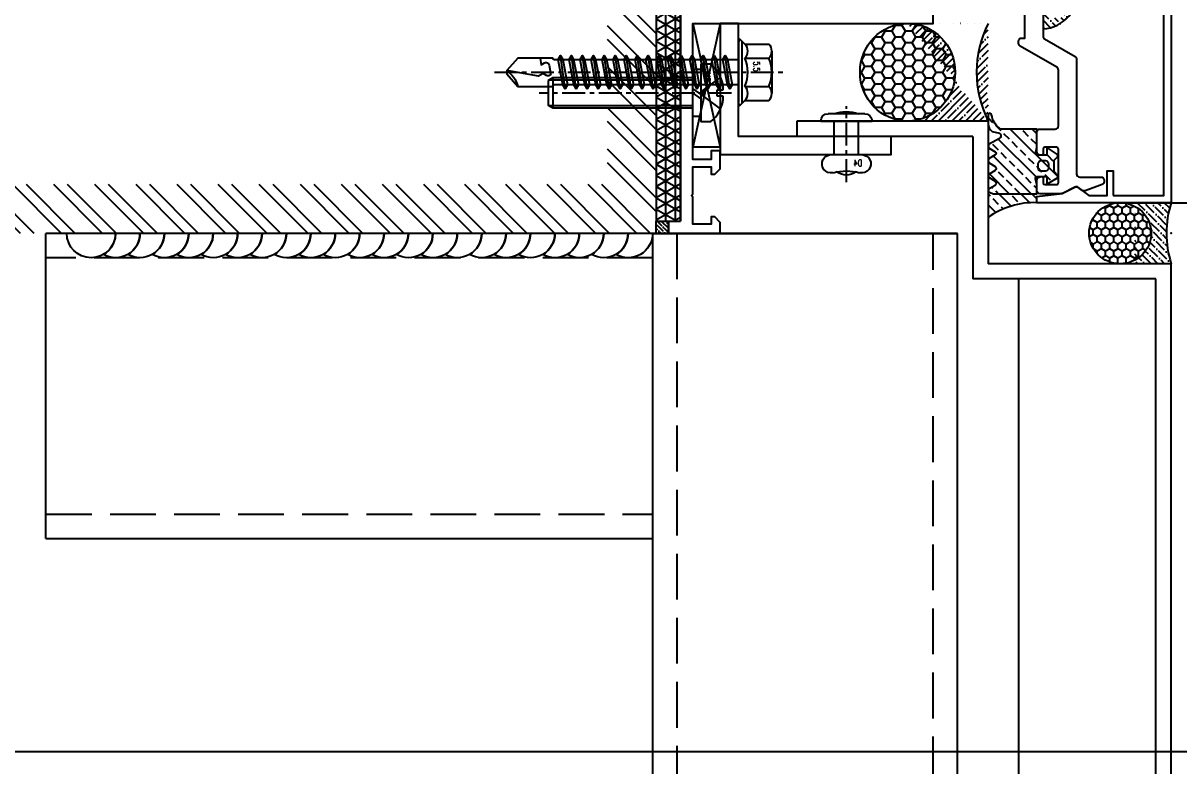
# Model space of a CAD drawing. Extents: x -160106 to 966792, y -663931 to 1550022.
# Drawn here: x -69974.4 to -69785, y -98363.8 to -98242.1 of the extents above; entities that cross this region are included whole.
import ezdxf
from ezdxf.enums import TextEntityAlignment as Align
from ezdxf.xclip import XClip

# ---------------------------------------------------------------- set-up
doc = ezdxf.new("R2010")
doc.units = 0
for name, pattern in [('CENTER', [2, 1.25, -0.25, 0.25, -0.25]), ('ZN-CENTER', [2, 1.25, -0.25, 0.25, -0.25]), ('ZN-DASH', [0.35, 0.25, -0.1])]:
    doc.linetypes.add(name, pattern=pattern)
for name, color, linetype in [('!ZN1-填充-8', 8, 'Continuous'), ('!ZN3-玻璃幕墙-4', 4, 'Continuous'), ('!ZN3-铝板幕墙-3', 3, 'Continuous'), ('!ZN4-辅助材料-1', 1, 'Continuous'), ('!ZN4-配件-11', 11, 'Continuous'), ('!ZN5-钢材投影-40', 40, 'Continuous'), ('!ZN5-铝材投影-112', 112, 'Continuous'), ('!ZN5-铝材断面-6', 6, 'Continuous'), ('!ZN6-虚线-8', 8, 'ZN-DASH'), ('11紧固件', 11, 'Continuous'), ('A_Hatch', 8, 'Continuous'), ('DIM', 173, 'Continuous'), ('pj', 4, 'Continuous'), ('TC', 130, 'Continuous'), ('ZD-BOX', 11, 'Continuous'), ('型材截面颜色', 253, 'Continuous'), ('焊缝', 8, 'Continuous')]:
    doc.layers.add(name, color=color, linetype=linetype)
doc.styles.add('DHTEXT-1', font='ROMANS.shx', dxfattribs={"width": 0.7, "bigfont": 'CHINESE.shx'})
doc.dimstyles.new('ZN6', dxfattribs={"dimscale": 6, "dimtxt": 2.5, "dimasz": 1.5, "dimexe": 1, "dimexo": 2, "dimgap": 0.9, "dimtad": 1, "dimdec": 0, "dimdsep": 46, "dimtxsty": 'DHTEXT-1', "dimblk": 'ARCHTICK', "dimcen": 2.5, "dimclrd": 173, "dimclre": 173, "dimclrt": 7, "dimazin": 2, "dimtfac": 1, "dimtdec": 1, "dimtix": 1, "dimtmove": 2, "dimatfit": 3, "dimfxl": 0, "dimtolj": 1, "dimtzin": 0, "dimarcsym": 0})
pattern_1 = [(45, (-63849.03506548516, 7998.276084108948), (0.2525697034050701, 0.9260889124852565), [1.190625, -0.238125, 0, -0.238125])]

# ---------------------------------------------------------------- blocks, each defined once
blk = doc.blocks.new('20250822084406')
at = {"layer": 'A_Hatch'}
h = blk.add_hatch(dxfattribs=at)
h.set_pattern_fill('ANSI32', color=256)
h.set_pattern_definition([(45, (-40, -1.070438884198666e-07), (-3.367596045400933, 3.367596045400933), []), (45, (-37.75493500000448, -1.070438884198666e-07), (-3.367596045400933, 3.367596045400933), [])])
h.paths.add_polyline_path([(40.00036843476119, 200.0000000791042), (-39.99963156523881, 199.9999998650164), (-40, -1.070438884198666e-07), (40, 1.070438884198666e-07)])
h.paths.add_polyline_path([(-31.99998526259151, 7.999999914376531), (-31.9996463026182, 191.9999998864369), (32.00035369735269, 192.0000000576983), (32.00001473737939, 8.000000085638021)], flags=16)
blk = doc.blocks.new('20250413090259')
at = {"layer": 'TC', "ltscale": 100}
h = blk.add_hatch(dxfattribs=at)
h.set_pattern_fill('ANSI33', color=256, scale=0.8, style=0)
h.set_pattern_definition([(45, (3.952940670307726, -1.991267436736962), (-1.796051224213831, 1.796051224213831), []), (45, (5.748992670327425, -1.991267436736962), (-1.796051224213831, 1.796051224213831), [1.27, -0.635])])
edge = h.paths.add_edge_path()
edge.add_line((6.596213433367666, 9.304938634188147), (6.013395601359662, 8.30929139003274))
edge.add_arc((5.662211349990685, 8.650472023902694), 0.4896270042976512, 223.9497426698531, 315.82777910234745, ccw=False)
edge.add_line((5.309704952698667, 8.310657599271508), (4.724745136452839, 9.322150496096583))
edge.add_arc((4.465045881748665, 9.17196295640315), 0.2999999999551167, 30.04136705111909, 149.8399273077074)
edge.add_line((4.205658343387768, 9.322688219399424), (3.952940670307726, 8.581632570625516))
edge.add_line((3.952940670307726, 8.581632570625516), (3.952940670307726, 1.470308663701871))
edge.add_line((3.952940670307726, 1.470308663701871), (5.472940614214167, 1.470308663701871))
edge.add_line((5.472940614214167, 1.470308663701871), (6.378725696180481, 1.701572936406592))
edge.add_arc((6.452940668794326, 1.410897622234188), 0.3000000007154991, 5.558376869885251e-09, 104.32271975292281, ccw=False)
edge.add_line((6.752940669481177, 1.410897622263292), (6.752940669481177, -0.1296913564146962))
edge.add_line((6.752940669481177, -0.1296913564146962), (5.652940675383434, -0.1296913564146962))
edge.add_line((5.652940675383434, -0.1296913564146962), (5.652940675383434, -0.4296913757862058))
edge.add_line((5.652940675383434, -0.4296913757862058), (6.576276924810372, -1.905479828623356))
edge.add_arc((6.789131722587626, -1.69407302926993), 0.2999999995827594, 224.8044511290792, 299.5114957239192)
edge.add_line((6.936911175434943, -1.955150092748227), (7.593466464139055, -1.328131056652637))
edge.add_line((7.593466464139055, -1.328131056652637), (9.420687195437495, -1.336031232582172))
edge.add_line((9.420687195437495, -1.336031232582172), (10.04696902557043, -1.934138712938875))
edge.add_arc((10.18669294781284, -1.668663242046023), 0.3000000001543079, 242.2414610562995, 314.9999998152713)
edge.add_line((10.3988249815884, -1.880795277189463), (11.35294057568535, -0.4373508702556137))
edge.add_line((11.35294057568535, -0.4373508702556137), (11.35294057568535, -0.137350849021459))
edge.add_line((11.35294057568535, -0.137350849021459), (10.25294066924835, -0.137350849021459))
edge.add_line((10.25294066924835, -0.137350849021459), (10.25294066924835, 1.403237986232853))
edge.add_arc((10.55294066987699, 1.403237986261956), 0.3000000006286427, 75.67728024432711, 180.0000000055584, ccw=False)
edge.add_line((10.62715564249083, 1.693913300376153), (11.53294040402398, 1.462649109627819))
edge.add_line((11.53294040402398, 1.462649109627819), (14.55294066900387, 1.462649109627819))
edge.add_line((14.55294066900387, 1.462649109627819), (14.55294066900387, 7.363972976541845))
edge.add_arc((17.24221310613211, 5.798420465580421), 3.111774558941454, 102.90716893482818, 149.7942937856623, ccw=False)
edge.add_line((16.54712955706054, 8.831570604554145), (17.05294067272916, 8.94397289652261))
edge.add_line((17.05294067272916, 8.94397289652261), (17.15294009499485, 9.113972976541845))
edge.add_line((17.15294009499485, 9.113972976541845), (17.06294089421863, 9.383972957468359))
edge.add_line((17.06294089421863, 9.383972957468359), (16.89294082159176, 9.463972877449123))
edge.add_line((16.89294082159176, 9.463972877449123), (15.39344177261228, 9.463972877449123))
edge.add_arc((15.39344177319435, 7.963972878089407), 1.499999999359716, 90.00000002223369, 145.1246728502597)
edge.add_line((14.16284450568492, 8.821661844587652), (13.85582862608135, 7.592029610386817))
edge.add_arc((13.44562953698914, 7.877925933076767), 0.5000000000197089, 209.7946177664811, 325.12467279592516, ccw=False)
edge.add_line((13.01172346994281, 7.629479711613385), (12.05819511419395, 9.294796798116295))
edge.add_arc((11.73179101583082, 9.017328333487967), 0.4284021291864079, 40.36708223989339, 138.6994006558492)
edge.add_line((11.40995081915753, 9.300077819934813), (10.81872297666268, 8.314698338246671))
edge.add_arc((10.56147511693416, 8.469047095044516), 0.3000000000999097, 210.4655418117955, 329.03623675982504, ccw=False)
edge.add_line((10.30289484403329, 8.316941071039764), (9.72589148057159, 9.297846903762547))
edge.add_arc((9.369578006851953, 8.942570264218375), 0.5031707286398472, 44.91651629335316, 135.2953282739379)
edge.add_line((9.011953377048485, 9.296527050173609), (8.434061500243843, 8.302553325600456))
edge.add_arc((8.092831258138176, 8.618117968231672), 0.4647785728779446, 222.9842021311486, 317.23781083009044, ccw=False)
edge.add_line((7.752826342592016, 8.301233479491202), (7.166583128506318, 9.297847119829385))
edge.add_arc((6.879258186498191, 9.129265317460522), 0.3331297740969839, 30.4013737017683, 148.1739611832798)
h = blk.add_hatch(dxfattribs=at)
h.set_pattern_fill('ANSI33', color=256, scale=0.8, style=0)
h.set_pattern_definition([(45, (-231726.0832398118, -195873.9886546575), (-1.79605122421383, 1.79605122421383), []), (45, (-231724.2871878117, -195873.9886546575), (-1.79605122421383, 1.79605122421383), [1.27, -0.635])])
edge = h.paths.add_edge_path()
edge.add_arc((-10.469321423152, 1.891113500663778), 12.96215166958349, 358.1057408784276, 395.7503111198029)
edge.add_line((0.05038249940844253, 9.464303402346559), (3.952940670307726, 9.464303402288351))
edge.add_line((3.952940670307726, 9.464303402288351), (3.952940670307726, 1.470308663701871))
edge.add_line((3.952940670307726, 1.470308663701871), (2.485746858059429, 1.462649109569611))
at = {"layer": 'pj', "elevation": -0.0003337257249998082}
for points in [[(6.596213433367666, 9.304938634188147), (6.013395601359662, 8.30929139003274, -0.4238469063842382), (5.309704952698667, 8.310657599271508), (4.724745136452839, 9.322150496096583, 0.5761789343713812), (4.205658343387768, 9.322688219399424), (3.952940670307726, 8.581632570625516), (3.952940670307726, 1.470308663701871), (5.472940614214167, 1.470308663701871), (6.378725696180481, 1.701572936406592, -0.4894768886533675), (6.752940669481177, 1.410897622263292), (6.752940669481177, -0.1296913564146962), (5.652940675383434, -0.1296913564146962), (5.652940675383434, -0.4296913757862058), (6.576276924810372, -1.905479828623356, 0.3380293245207557), (6.936911175434943, -1.955150092748227), (7.593466464139055, -1.328131056652637), (9.420687195437495, -1.336031232582172), (10.04696902557043, -1.934138712938875, 0.3285828182268425), (10.3988249815884, -1.880795277189463), (11.35294057568535, -0.4373508702556137), (11.35294057568535, -0.137350849021459), (10.25294066924835, -0.137350849021459), (10.25294066924835, 1.403237986232853, -0.4894768886908688), (10.62715564249083, 1.693913300376153), (11.53294040402398, 1.462649109627819), (14.55294066900387, 1.462649109627819), (14.55294066900387, 7.363972976541845, -0.2074865329259425), (16.54712955706054, 8.831570604554145), (17.05294067272916, 8.94397289652261), (17.15294009499485, 9.113972976541845), (17.06294089421863, 9.383972957468359), (16.89294082159176, 9.463972877449123), (15.39344177261228, 9.463972877449123, 0.2452750804160543), (14.16284450568492, 8.821661844587652), (13.85582862608135, 7.592029610386817, -0.5504938622009855), (13.01172346994281, 7.629479711613385), (12.05819511419395, 9.294796798116295, 0.4574785752721331), (11.40995081915753, 9.300077819934813), (10.81872297666268, 8.314698338246671, -0.569064635763156), (10.30289484403329, 8.316941071039764), (9.72589148057159, 9.297846903762547, 0.416151359144984), (9.011953377048485, 9.296527050173609), (8.434061500243843, 8.302553325600456, -0.4361287970014325), (7.752826342592016, 8.301233479491202), (7.166583128506318, 9.297847119829385, 0.5644636125617982), (6.596213433484081, 9.304938634100836)], [(7.648992642236408, 0.8894821383582894), (7.638992653577588, 0.7794821203278843, -0.4142135623736278), (8.138992653577588, 1.279482120327884), (8.866888685734011, 1.271822566253832, -0.4142135623730951), (9.366888685734011, 0.7718225662538316), (9.366888685734011, 0.0659118995827157, -0.4142135623730951), (8.866888685734011, -0.4340881004172843), (8.138992653577588, -0.4264285463432316, -0.4142135623709641), (7.638992653577588, 0.07357145365676843), (7.638992653577588, 0.7794821203278843)]]:
    blk.add_lwpolyline(points, format="xyb", dxfattribs=at)
at = {"layer": 'pj'}
blk.add_arc((-10.42778403428383, 1.911678547417978, -0.0003337255708651), 12.91642814818604, 358.0077559871304, 35.78392801345912, dxfattribs=at)
blk = doc.blocks.new('20250822083029')
at = {"layer": '!ZN5-铝材断面-6', "elevation": -1.541347081809379e-10}
for points in [[(-40.00000589048432, -2.000017083046259), (-40.00081318202137, -1.724596950225532e-05), (-38.00081318207958, -7.921480573713779e-07), (-38.00000589048432, -2.000016228877939)], [(6.100007548302528, -4.000002978253178), (27.9000112987851, -4.00000799895497), (27.90000984813378, -7.000012237316696), (26.5000098245946, -7.000011553784134), (26.50000909234222, -8.500010762887541), (29.40000912065443, -8.500005839538062), (30.30000650511647, -7.600009326182771), (30.30000679568911, -7.000009326089639), (29.10000700056844, -7.000008745264495), (29.10000845261675, -4.00001180570689), (33.55000825652678, -4.00001395973959), (33.80000833621307, -3.800009500235319), (34.05000825117168, -4.000014201883459), (38.50000805508171, -4.00001635577064), (38.5000066030334, -7.000013295357348), (37.30000657519849, -7.0000127145031), (37.30000648829446, -7.600012714596232), (38.20000605274981, -8.500013150158338), (40.00000588998955, -8.500014021497918), (40.00000589039701, -2.000017083046259), (40.00081318193406, -1.724596950225532e-05), (38.00081318199227, -7.921480573713779e-07), (38.00000589039701, -2.000016228877939), (-38.00000622977677, -1.999175595876295)], [(-40.00009459639841, -1.999982916895533), (-40.00009845114255, -8.4999798462959), (-38.19999464163266, -8.499980732536642), (-37.29999419853266, -7.599981175793801), (-37.29999369940197, -6.999981175817084), (-38.49999372729508, -6.999980584805598), (-38.49999225010106, -3.999983645393513), (-34.04999244619103, -3.999985836446285), (-33.7999923358293, -3.799981378891971), (-33.54999245154613, -3.999986082635587), (-29.09999264757789, -3.999988273717463), (-29.09999412483012, -6.999985213275068), (-30.29999391989259, -6.999984622409102), (-30.29999421529646, -7.599984622385819), (-29.39999137031555, -8.499988353840308), (-26.49999768116686, -8.499989769654348), (-26.49999694885628, -6.999990560580045), (-27.89999697239546, -6.999989877047483), (-27.89999549380445, -3.999988820462022), (-6.09999245153449, -3.999997022008756)], [(-5.59999269565742, -4.499997287406586), (-5.600011120826821, -43.39998293857207), (-3.498076165778912, -43.39998396471492), (-2.521124728707946, -41.44608347539906)], [(-3.100006043372559, -32.99998415916343), (-3.099992504503462, -4.499998486513505)], [(-2.599992260322324, -3.999998730665538), (2.600007739572902, -4.000001269363565)], [(2.521104394938448, -41.44608593708836), (3.498053924078704, -43.39998738036957), (5.599988879184821, -43.39998840657063), (5.600007304179599, -4.50000271294266)], [(3.100007495449972, -4.500001513457391), (3.099993956580875, -32.99998718610732)], [(2.599993712516152, -33.49998694201349), (-2.600006287437282, -33.49998440325726)], [(-2.878895299436408, -40.81998426708742), (-2.274173349302146, -39.6105418431689)], [(-2.095287857155199, -39.49998464959208), (2.095269423632999, -39.49998669541674)], [(2.27415480792115, -39.61054406373296), (2.878875576963765, -40.81998707808089)], [(-2.610567316805827, -41.17775527443155), (-2.789452711280319, -41.08831246793852)], [(2.789432726873201, -41.08831519182422), (2.610547245087218, -41.17775782346143)]]:
    blk.add_lwpolyline(points, dxfattribs=at)
at = {"layer": '!ZN5-铝材断面-6'}
for centre, major_axis, ratio, start_param, end_param in [((-6.09999269565742, -4.499997022008756), (0.3535535632172936, 0.3535532179965741), 0.9999999999224892, 5.497787143757934, 7.06858347061579), ((-2.599992504503462, -4.499998730636435), (-0.3535532179856601, 0.3535535632063797), 0.999999999984228, -0.7853981634053344, 0.7853981634198863), ((2.600007495449972, -4.500001269363565), (0.3535535632063797, 0.3535532179856601), 0.9999999999842278, 5.497787143745148, 7.068583470584921), ((6.100007304179599, -4.500002978253178), (-0.3535532179856602, 0.3535535632063798), 0.9999999999842283, -0.7853981634053343, 0.7853981209282939), ((-2.600006043372559, -32.99998440328636), (0.3535535632063798, 0.3535532179856602), 0.9999999999842276, 2.356194490184459, 3.926990816995128), ((2.599993956580875, -32.99998694201349), (-0.3535532179856601, 0.3535535632063797), 0.999999999984228, 2.356194490184459, 3.926990816995128), ((-2.095287954827654, -39.69998464966193), (-0.1414212872274709, 0.1414214253157588), 0.9999999999056917, -0.7853981634446026, 0.3217505544900128), ((2.095269325960544, -39.69998669548659), (-0.1414212872533421, 0.14142142534163), 0.9999999997745845, 4.390638426023133, 5.49778714366943), ((-2.700009904961917, -40.90942707355134), (-0.1414212871847739, 0.1414214252730618), 0.9999999998430094, 0.3217505542810439, 1.892546881437293), ((-2.700010123007814, -41.35664066893514), (0.1414214251724477, 0.1414212870841599), 0.9999999997467148, 5.497787143655495, 6.604935862400612), ((-2.70001012335706, -41.35664066881873), (-0.1414212873196143, 0.1414214254079023), 0.9999999999427607, 3.463343207971068, 3.926990816688443), ((2.699989876608015, -41.35664330516011), (-0.1414212870662192, 0.141421425154507), 0.999999999791834, -0.3217505553213773, 0.7853981636470504), ((2.699989876957261, -41.35664330518921), (0.1414214254079023, 0.1414212873196143), 0.9999999999427592, 2.356194490491142, 2.819842099208517), ((2.699990095177782, -40.90942970992182), (0.1414214252333484, 0.1414212871450605), 0.9999999999165573, 4.390638425524994, 5.961434753115841)]:
    blk.add_ellipse(centre, major_axis=major_axis, ratio=ratio, start_param=start_param, end_param=end_param, dxfattribs=at)
blk = doc.blocks.new('*U3250')
at = {"linetype": 'ByBlock', "ltscale": 10}
for p, q in [((-2.896166059892557, 4.750000000002585), (-1.299900818439773, 4.750000000002585)), ((-1.300051135877993, 3.849962507611133), (-3.638200851696638e-12, 3.850037487394809)), ((-1.29985118978334, -3.850037487394649), (-1.300051135877993, 3.849962507611133)), ((-1.299900818439773, -4.749999999999234), (-1.299900818443411, 4.749999999998947)), ((-3.638200851696638e-12, 3.850037487394809), (-3.638200851696638e-12, -3.850037487394649)), ((-4.539143685620792, 2.611451079378496), (-1.299956023496728, 0.1871486050136656)), ((-3.638200851696638e-12, 2.500000000003133), (22.95009918154931, 2.500000000014222)), ((-3.638200851696638e-12, 2.125000000002473), (23.59961823439692, 2.125000000012403)), ((22.95009918156023, -2.499999999989416), (22.95009918155659, 2.500000000012403)), ((22.95009918156023, 2.500000000010584), (23.70009918155659, 2.066987298121273)), ((23.70009918156023, -2.066987298098287), (23.70009918155659, 2.066987298117635)), ((-4.999900818444138, 0.4999999999989466), (-3.9999008184405, 0.5000000000007656)), ((-3.9999008184405, 0.5000000000007656), (-3.9999008184405, -0.4999999999992344)), ((-1.754300798353206, 0.5271934794674697), (-1.754300798353206, 0.004597272531865926)), ((-3.638200851696638e-12, 7.993605777301127e-14), (-1.299971396723095, 0.933937280660837)), ((-3.638200851696638e-12, -0.6954698630906133), (-1.299954014474906, 0.2384599111320203)), ((-3.9999008184405, -0.4999999999992344), (-5.000135721691612, -0.5000000000028724)), ((-4.539143685620792, -2.611451079376964), (-1.299946304300494, -0.1871413308835973)), ((-1.754300798353206, -0.5271934794670182), (-1.754300798353206, -0.004597272530334706)), ((-3.638200851696638e-12, -2.124999999999416), (23.59961823440783, -2.124999999983959)), ((-3.638200851696638e-12, -2.499999999998685), (22.9500991815675, -2.499999999987597)), ((22.95009918156023, -2.499999999989416), (23.70009918155659, -2.066987298100106)), ((-2.896166059896195, -4.749999999999234), (-1.299900818439773, -4.749999999999234)), ((-1.29985118978334, -3.850037487394649), (-3.638200851696638e-12, -3.850037487394649))]:
    blk.add_line(p, q, dxfattribs=at)
at = {"color": 0, "linetype": 'ZN-CENTER', "ltscale": 3}
blk.add_line((-6.349900818441587, 1.474376176702208e-13), (25.15399782428747, 1.453097271392139e-12), dxfattribs=at)
at = {"linetype": 'ByBlock', "ltscale": 10}
for centre, radius, start, end in [((0.5614251294481902, 0.3928341804629252), 5.562358385754326, 128.4334535142408, 178.8960565530338), ((0.5614251294481902, -0.3928341804632129), 5.562358385754817, 181.1039434469661, 231.5665464857592)]:
    blk.add_arc(centre, radius, start, end, dxfattribs=at)
at = {"layer": 'Defpoints', "color": 0, "ltscale": 10, "style": 'DHTEXT-1', "width": 0.7}
blk.add_text('M5', height=1, rotation=90, dxfattribs=at).set_placement((-1.908511813079917, -2.635994881793494), align=Align.CENTER)
blk = doc.blocks.new('20250822090644')
at = {"layer": '!ZN1-填充-8', "ltscale": 50}
h = blk.add_hatch(dxfattribs=at)
h.set_pattern_fill('NET3', color=256, scale=0.5)
h.set_pattern_definition([(0, (-63849.03439556464, 7996.276085126039), (0, 1.5875), []), (59.99999999999999, (-63849.03439556464, 7996.276085126039), (-1.374815328507796, 0.7937500000000002), []), (120, (-63849.03439556464, 7996.276085126039), (-1.374815328507796, -0.7937499999999996), [])])
h.paths.add_polyline_path([(-38.00025388655195, -3.99656847139704), (38.00036091894435, -4.002623359789141), (38.0003719390952, -0.006054908459191211), (-38.00024286640109, -2.006709109991789e-08)])
at = {"layer": '型材截面颜色', "ltscale": 60}
h = blk.add_hatch(dxfattribs=at)
h.set_pattern_fill('ANSI36', color=256, scale=0.3)
h.set_pattern_definition(pattern_1)
h.paths.add_polyline_path([(-40.0010501552606, -1.070438884198666e-07), (-38.00091278426407, -1.070438884198666e-07), (-38.00098146979872, -2.00000901905878), (-40.00111884079524, -2.00000901905878)])
h = blk.add_hatch(dxfattribs=at)
h.set_pattern_fill('ANSI36', color=256, scale=0.3)
h.set_pattern_definition(pattern_1)
h.paths.add_polyline_path([(40.00057677098084, -7.601804099977016e-06), (38.00043939998432, -7.227048627100885e-06), (38.00050771079259, -2.00001613907807), (40.00064508178912, -2.000016513833543)])
at = {"layer": '!ZN4-辅助材料-1'}
for points in [[(-38.0004800093302, -3.996568494228995), (38.00000572347199, -4.002623330525239), (38.00024286640109, -0.003027418148121797), (-38.00024286640109, 0.003027418148121797)], [(-40.0010501525685, -1.070438884198666e-07), (-38.00091278157197, -1.070438884198666e-07), (-38.00090455741156, -2.000010428484529), (-40.00104192840809, -2.000010428484529)], [(40.00057676828874, -7.601804099977016e-06), (38.00043939729221, -7.227048627100885e-06), (38.00043079840543, -2.000017548489268), (40.00056816940196, -2.000017923244741)]]:
    blk.add_lwpolyline(points, close=True, dxfattribs=at)
blk = doc.blocks.new('20250822101237', base_point=(-89575.73517583591, -87351.62123844531))
at = {"layer": '!ZN5-铝材断面-6', "elevation": -1.541347081809379e-10}
blk.add_lwpolyline([(-89584.60120107293, -87350.62123844508), (-89584.23517518288, -87350.62123844508, -0.4142135623731325), (-89583.73517518288, -87351.12123844508), (-89583.73517518288, -87351.62123844508), (-89567.7351761553, -87351.62123844554), (-89567.7351761553, -87351.12123844508, -0.414213562373095), (-89567.2351761553, -87350.62123844508), (-89566.86915026531, -87350.62123844508, -0.2679491924308212), (-89566.43613756339, -87350.87123844508), (-89562.97104053108, -87356.87296255818, 0.2679491902744055), (-89562.53802783323, -87357.12296255818), (-89553.33492251336, -87357.12296261234, 0.4142135623731325), (-89552.83492251336, -87356.62296261234), (-89552.83492251336, -87354.1229626128, -0.414213562373195), (-89552.33492251336, -87353.6229626128), (-89549.11072885683, -87353.62296261263, -0.3394542589363879), (-89548.6277659436, -87353.99355309017), (-89548.54344105705, -87354.30825785146, -0.4931454264483587), (-89548.78492251354, -87354.6229626128), (-89549.53492251337, -87354.6229626128, 0.4142135622462813), (-89549.83492251336, -87354.92296261268), (-89549.83492251423, -87356.82296260615, 0.414213562480747), (-89549.53492251424, -87357.12296260629), (-89544.0349225136, -87357.12296260675, 0.4142135623975642), (-89543.73492251361, -87356.82296260676), (-89543.73492251361, -87354.92296261329, 0.4142135623677863), (-89544.0349225136, -87354.62296261327), (-89544.78492251343, -87354.62296261327, -0.493145426009085), (-89545.02640397033, -87354.3082578519), (-89544.94207908348, -87353.99355309005, -0.339454258748592), (-89544.45911617043, -87353.6229626128), (-89542.73492251454, -87353.6229626128, -0.4142135623731325), (-89542.23492251454, -87354.1229626128), (-89542.23492251454, -87357.59952665068, -0.1186472116157498), (-89542.28967868416, -87357.82703034632), (-89543.32083651116, -87359.8450927751, 0.2864399265169976), (-89543.2755926808, -87360.37259647073), (-89542.7755926808, -87361.03926313741, -0.2533634398845224), (-89542.70574637044, -87361.51027320907), (-89543.71893012106, -87364.2939726857, -0.3152987888787981), (-89544.18877643145, -87364.62296261406), (-89544.46281807429, -87364.62296261406, -0.4142135623731367), (-89544.96281807429, -87364.12296261406), (-89544.96281807429, -87360.62296256018, 0.4142135623650285), (-89545.46281807423, -87360.12296256018), (-89564.2700786359, -87360.12296255975, -0.26794919242307), (-89564.70309133777, -87359.87296255975), (-89567.59083810177, -87354.8712384451, 0.2679491924391188), (-89568.02385080369, -87354.6212384451), (-89583.44650053479, -87354.62123844554, 0.2679491924231587), (-89583.87951323671, -87354.87123844554), (-89586.76726000042, -87359.87296255975, -0.2679491924229778), (-89587.20027270234, -87360.12296255975), (-89606.00753326395, -87360.12296256018, 0.4142135623650785), (-89606.50753326395, -87360.62296256018), (-89606.50753326395, -87364.12296261406, -0.414213562373095), (-89607.00753326395, -87364.62296261406), (-89607.28157490674, -87364.62296261406, -0.3152987888790535), (-89607.75142121712, -87364.2939726857), (-89608.7646049678, -87361.51027320907, -0.2533634398845187), (-89608.69475865738, -87361.03926313741), (-89608.19475865738, -87360.37259647073, 0.2864399265170471), (-89608.14951482702, -87359.8450927751), (-89609.18067265402, -87357.82703034632, -0.1186472116154129), (-89609.2354288237, -87357.59952665071), (-89609.2354288237, -87354.1229626128, -0.414213562373095), (-89608.7354288237, -87353.6229626128), (-89607.01123516781, -87353.6229626128, -0.339454258748871), (-89606.5282722547, -87353.99355309005), (-89606.44394736791, -87354.3082578519, -0.4931454260092862), (-89606.68542882481, -87354.62296261327), (-89607.43542882464, -87354.62296261327, 0.4142135623677254), (-89607.73542882463, -87354.92296261329), (-89607.73542882463, -87356.82296260676, 0.4142135623975904), (-89607.43542882458, -87357.12296260675), (-89601.93542882412, -87357.12296260629, 0.4142135624807313), (-89601.63542882413, -87356.82296260615), (-89601.635428825, -87354.92296261268, 0.4142135622463062), (-89601.93542882499, -87354.6229626128), (-89602.68542882481, -87354.6229626128, -0.4931454264482181), (-89602.92691028131, -87354.30825785146), (-89602.84258539476, -87353.99355309017, -0.3394542589360266), (-89602.35962248153, -87353.62296261263), (-89599.135428825, -87353.6229626128, -0.4142135623731616), (-89598.635428825, -87354.1229626128), (-89598.635428825, -87356.62296261234, 0.4142135623730951), (-89598.135428825, -87357.12296261234), (-89588.93232350495, -87357.12296255818, 0.2679491902746978), (-89588.4993108071, -87356.87296255818), (-89585.0342137748, -87350.87123844508, -0.2679491924311956)], format="xyb", close=True, dxfattribs=at)
blk = doc.blocks.new('20250822101408', base_point=(-89575.73574556263, -87283.22125042943))
at = {"layer": '!ZN5-铝材断面-6', "elevation": -1.541347081809379e-10}
blk.add_lwpolyline([(-89609.50753326395, -87366.12296261286), (-89609.50753415895, -87374.42296261291), (-89541.90753326433, -87374.42296261291), (-89541.90753415933, -87366.12296261286), (-89545.90753415933, -87366.12296261286), (-89545.90753415933, -87365.12296261286), (-89541.90753415933, -87365.12296261286), (-89541.90753415933, -87362.12296261286), (-89543.2203087659, -87360.37259647073, -0.2864399264764607), (-89543.26555259626, -87359.84509277513), (-89542.20753415937, -87357.77446187727), (-89541.70753460641, -87353.62296261286), (-89540.70753460641, -87353.62296261286), (-89540.70753371164, -87375.62296261286), (-89610.70753371164, -87375.62296261286), (-89610.70753281687, -87353.62296261286), (-89609.70753281687, -87353.62296261286), (-89609.2075332639, -87357.77446187727), (-89608.14951482702, -87359.84509277513, -0.2864399264813109), (-89608.19475865738, -87360.37259647073), (-89609.50753326395, -87362.12296261286), (-89609.50753326395, -87365.12296261286), (-89605.50753326395, -87365.12296261286), (-89605.50753326395, -87366.12296261286)], format="xyb", close=True, dxfattribs=at)
blk = doc.blocks.new('*U1078')
at = {"ltscale": 10}
for p, q in [((-1.015572715537019, 4.618802355381165), (-4.949999999997999, 4.618802355381165)), ((-0.5504878062047283, -5.115541284646254), (-0.5504878062065472, 5.115530008962667)), ((-0.1698801084603474, 5.480866579516958), (1.167940990853822e-05, 4.83959058622783)), ((0, -4.839613541317005), (0, 4.8396139450431)), ((-5.449999999999818, -3.464101413275086), (-5.449999999999818, 3.464101817001181)), ((-1.015583010001137, 2.309401278621424), (-4.949999999997999, 2.309401278624835)), ((0, 2.084999581674395), (30.28830168384369, 2.085000801933059)), ((1.419619596213958, 2.729999885991237), (2.200602679755074, -2.730000114008757)), ((3.219619596213956, 2.729999814639648), (4.000602679755072, -2.730000185360345)), ((5.019619596213955, 2.72999974328806), (5.800602679755071, -2.730000256711934)), ((6.819619596213954, 2.729999671936472), (7.60060267975507, -2.730000328063522)), ((8.619619596213953, 2.729999600584883), (9.40060267975507, -2.73000039941511)), ((10.41961959621395, 2.729999529233295), (11.20060267975507, -2.730000470766698)), ((12.21961959621395, 2.729999457881707), (13.00060267975507, -2.730000542118287)), ((14.01961959621395, 2.729999386530118), (14.80060267975506, -2.730000613469875)), ((15.81961959621395, 2.72999931517853), (16.60060267975506, -2.730000684821464)), ((17.61961959621394, 2.729999243826942), (18.40060267975506, -2.730000756173052)), ((19.41961959621394, 2.729999172475353), (20.20060267975506, -2.73000082752464)), ((21.21961959621395, 2.729999101123765), (22.00060267975506, -2.730000898876229)), ((23.01961959621394, 2.729999029772177), (23.80060267975506, -2.730000970227817)), ((24.81961959621394, 2.729998958420588), (25.60060267975506, -2.730001041579405)), ((26.61961959621394, 2.729998887069), (27.40060267975505, -2.730001112930994)), ((28.41961959621394, 2.729998815717412), (29.20060267975505, -2.730001184282582)), ((-1.015583010002956, -2.30940087489533), (-4.94999999999618, -2.30940087489874)), ((30.28834179297624, -2.085002911442354), (0, -2.084999717997933)), ((-1.015583010001137, -4.618801951655071), (-4.949999999999818, -4.618801951654161)), ((-0.1698801084603474, -5.480877855198726), (1.167940990853822e-05, -4.839601861909371))]:
    blk.add_line(p, q, dxfattribs=at)
at = {"color": 0, "linetype": 'ZN-CENTER', "ltscale": 3}
blk.add_line((39.9999999999999, -9.482442035979513e-07), (-7.276562432845615, -1.533137051807418e-07), dxfattribs=at)
at = {"ltscale": 10}
for points in [[(1.828211756127738, -2.085000114008789), (1.047228672586622, 2.084999885991241), (1.419619596213901, 2.729999885991095), (1.792010519841123, 2.084999885991241), (2.57299360338241, -2.085000114008761), (2.200602679755074, -2.730000114008771)], [(3.628211756127737, -2.085000185360378), (2.84722867258662, 2.084999814639652), (3.219619596213899, 2.729999814639506), (3.592010519841121, 2.084999814639652), (4.372993603382408, -2.085000185360349), (4.000602679755072, -2.730000185360359)], [(5.428211756127736, -2.085000256711966), (4.647228672586619, 2.084999743288064), (5.019619596213898, 2.729999743287918), (5.39201051984112, 2.084999743288064), (6.172993603382407, -2.085000256711938), (5.800602679755071, -2.730000256711948)], [(7.228211756127735, -2.085000328063555), (6.447228672586618, 2.084999671936476), (6.819619596213897, 2.72999967193633), (7.192010519841119, 2.084999671936476), (7.972993603382406, -2.085000328063526), (7.60060267975507, -2.730000328063536)], [(9.028211756127734, -2.085000399415143), (8.247228672586617, 2.084999600584887), (8.619619596213896, 2.729999600584741), (8.992010519841118, 2.084999600584887), (9.772993603382405, -2.085000399415114), (9.40060267975507, -2.730000399415125)], [(10.82821175612773, -2.085000470766731), (10.04722867258661, 2.084999529233299), (10.41961959621389, 2.729999529233153), (10.79201051984112, 2.084999529233299), (11.5729936033824, -2.085000470766702), (11.20060267975507, -2.730000470766713)], [(12.62821175612773, -2.08500054211832), (11.84722867258661, 2.084999457881711), (12.21961959621389, 2.729999457881565), (12.59201051984111, 2.084999457881711), (13.3729936033824, -2.085000542118291), (13.00060267975507, -2.730000542118301)], [(14.42821175612773, -2.085000613469908), (13.64722867258661, 2.084999386530122), (14.01961959621389, 2.729999386529976), (14.39201051984111, 2.084999386530122), (15.1729936033824, -2.085000613469879), (14.80060267975506, -2.73000061346989)], [(16.22821175612773, -2.085000684821496), (15.44722867258661, 2.084999315178534), (15.81961959621389, 2.729999315178388), (16.19201051984111, 2.084999315178534), (16.9729936033824, -2.085000684821467), (16.60060267975506, -2.730000684821478)], [(18.02821175612772, -2.085000756173085), (17.24722867258661, 2.084999243826946), (17.61961959621389, 2.729999243826799), (17.99201051984111, 2.084999243826946), (18.7729936033824, -2.085000756173056), (18.40060267975506, -2.730000756173066)], [(19.82821175612773, -2.085000827524673), (19.04722867258661, 2.084999172475357), (19.41961959621389, 2.729999172475211), (19.79201051984111, 2.084999172475357), (20.5729936033824, -2.085000827524644), (20.20060267975506, -2.730000827524655)], [(21.62821175612773, -2.085000898876261), (20.84722867258661, 2.084999101123769), (21.21961959621389, 2.729999101123623), (21.59201051984111, 2.084999101123769), (22.3729936033824, -2.085000898876233), (22.00060267975506, -2.730000898876243)], [(23.42821175612772, -2.08500097022785), (22.64722867258661, 2.084999029772181), (23.01961959621389, 2.729999029772034), (23.39201051984111, 2.084999029772181), (24.17299360338239, -2.085000970227821), (23.80060267975506, -2.730000970227831)], [(25.22821175612772, -2.085001041579438), (24.44722867258661, 2.084998958420592), (24.81961959621389, 2.729998958420446), (25.19201051984111, 2.084998958420592), (25.9729936033824, -2.085001041579409), (25.60060267975506, -2.73000104157942)], [(27.02821175612772, -2.085001112931026), (26.2472286725866, 2.084998887069004), (26.61961959621388, 2.729998887068858), (26.9920105198411, 2.084998887069004), (27.77299360338239, -2.085001112930998), (27.40060267975505, -2.730001112931008)], [(28.82821175612772, -2.085001184282614), (28.0472286725866, 2.084998815717416), (28.41961959621388, 2.72999881571727), (28.7920105198411, 2.084998815717416), (29.57299360338239, -2.085001184282586), (29.20060267975505, -2.730001184282596)]]:
    blk.add_lwpolyline(points, close=True, dxfattribs=at)
for points in [[(30.28755614132955, -2.085000957550094, -0.414213562373095), (30.44551068678412, -2.242955503004666), (30.44551068678412, -2.321932775732521), (36.17706341883137, -2.321932775732521), (37.99999672497766, -0.2620676514044798), (37.99999672497766, 0.2620657363043639), (36.17706341883046, 2.321930860633258), (30.44551068678412, 2.321930860633827), (30.44551068678412, 2.242953587904494, -0.414213562373095), (30.28755614132955, 2.084999042449865)], [(32.51287844574834, -2.321932775732521), (32.35611659158177, -1.195960304006165), (31.82661205339478, -1.523971964829955, -0.5304615897786895), (31.03442566961415, -1.169418474250834), (30.81075563571311, 0.09907732260485508, -0.6513157956771675), (31.47433833661647, 0.5440847393004011), (32.00123248952046, 0.2109016720229552), (32.76803563861732, 0.6608440157078368), (37.99999672497766, -0.2620676514044798, -0.2012259957209903), (36.17706341883046, 2.321930860633258)]]:
    blk.add_lwpolyline(points, format="xyb", dxfattribs=at)
for centre, radius, start, end in [((-3.866666666665878, 3.464101817001181), 1.583333333333237, 133.1735511071865, 226.8264488928781), ((0.06775032333098352, 3.464101817001181), 1.583333333333237, 133.1735511071865, 226.8264488928781), ((7.477939400387186, -2.867559875829768), 11.3218976996017, 132.4921501626091, 138.6063620026382), ((0.1333333333341216, 2.018612281773358e-07), 5.583333333333248, 155.5673023206315, 204.4326976793683), ((4.067750323330984, 2.018612281773358e-07), 5.583333333333248, 155.5673023206315, 204.4326976793683), ((-3.866666666665878, -3.464101413275086), 1.583333333333237, 133.1735511071865, 226.8264488927399), ((0.06775032333098352, -3.464101413275086), 1.583333333333237, 133.1735511071865, 226.8264488927399), ((7.477939400387186, 2.867548600148227), 11.3218976996017, 221.3935592101043, 227.5078498373909)]:
    blk.add_arc(centre, radius, start, end, dxfattribs=at)
at = {"layer": 'Defpoints', "color": 0, "ltscale": 10, "style": 'DHTEXT-1', "width": 0.7}
blk.add_text('5.5', height=1, rotation=90, dxfattribs=at).set_placement((-2.461643067588102, -0.9299515093815011), align=Align.CENTER)
blk = doc.blocks.new('*U3379')
at = {"linetype": 'ByBlock', "lineweight": -2, "ltscale": 10}
for p, q in [((0, 4.200000000000099), (0, -4.199999999999992)), ((-1.19999999999709, -2.999999999995627), (-1.19999999999709, 2.999999999995733)), ((5.50000000054162, 2.000000000000053), (0, 2.000000000000053)), ((5.50000000054162, 2.500000000000053), (5.50000000054162, -2.499999999999947)), ((5.50000000054162, -1.999999999999947), (0, -1.999999999999947))]:
    blk.add_line(p, q, dxfattribs=at)
at = {"color": 0, "linetype": 'CENTER', "ltscale": 3}
blk.add_line((10.0124521631674, 5.329070518200751e-14), (-2.451370260241674, 5.329070518200751e-14), dxfattribs=at)
at = {"linetype": 'ByBlock', "lineweight": -2, "ltscale": 10}
for centre, radius, start, end in [((0, 2.999999999995733), 1.2, 90, 180), ((7.00000000054162, 2.500000000000053), 1.5, 348.4480414647314, 180), ((4.415117063422031, -3.584688101909705e-12), 5.96066603962293, 160.3950489643864, 199.6049510356135), ((16.16515139045397, 5.329070518200751e-14), 8, 164.3308475018224, 195.6691524981776), ((6.186535024229231, -0.0009536892320660684), 2.672094166157843, 323.2266208412516, 36.78433105121244), ((0, -2.999999999995627), 1.2, 180, 270), ((7.00000000054162, -2.499999999999947), 1.5, 180, 11.5519585352685)]:
    blk.add_arc(centre, radius, start, end, dxfattribs=at)
at = {"layer": 'Defpoints', "color": 0, "ltscale": 10, "style": 'DHTEXT-1', "width": 0.7}
blk.add_text('D4', height=1, rotation=90, dxfattribs=at).set_placement((7.370543652128534, -1.846676056511448), align=Align.CENTER)
blk = doc.blocks.new('铝板16mm胶缝')
at = {"layer": '!ZN1-填充-8'}
h = blk.add_hatch(dxfattribs=at)
h.set_pattern_fill('HONEY', color=256, scale=0.7, angle=-270, style=0)
h.set_pattern_definition([(90, (10097.31989989708, 185.0232752102251), (-0.9623705000000002, 1.666875), [1.11125, -2.2225]), (210, (10097.31989989708, 185.0232752102251), (-0.9623708449331864, -1.666874800852732), [1.11125, -2.222499999999999]), (150, (10097.31989989708, 185.0232752102251), (-1.924741344933186, 1.991472677892826e-07), [-2.2225, 1.11125])])
edge = h.paths.add_edge_path()
edge.add_ellipse((-8.500000000207365, 14.57041595620103), major_axis=(-7.997393453053519, 3.358849100355043e-11), ratio=0.9747925043838522, start_angle=0, end_angle=360)
h = blk.add_hatch(dxfattribs=at)
h.set_pattern_fill('ANSI35', color=256, scale=0.5, angle=-270, style=0)
h.set_pattern_definition([(135, (0, 0), (-1.122532015133644, -1.122532015133644), []), (135, (0, 1.122532500000005), (-1.122532015133644, -1.122532015133644), [1.984375, -0.396875, 0, -0.396875])])
edge = h.paths.add_edge_path()
edge.add_line((-0.5052130940530333, 1.366215148264018), (-0.5026065471538459, 14.57041595616465))
edge.add_line((-16.50000000016007, 1.366215148336778), (-16.49739345326088, 14.57041595623741))
edge.add_ellipse((-8.500000000207365, 14.57041595620103), major_axis=(-7.997393453053519, 3.358849100355043e-11), ratio=0.9747925043838522, start_angle=0, end_angle=180)
edge.add_arc((-8.499999999414285, -14.44754302653018), 17.72215979008053, 63.16567149166988, 116.8343285139232)
at = {"layer": '!ZN4-辅助材料-1', "ltscale": 0.5}
blk.add_arc((-8.499999999414285, -14.44754302653018), 17.72215979008053, 63.16567149164778, 116.8343285139584, dxfattribs=at)
blk.add_ellipse((-8.500000000207365, 14.57041595620103), major_axis=(-7.997393453053519, 3.358849100355043e-11), ratio=0.9747925043838522, dxfattribs=at)
at = {"layer": 'Defpoints', "ltscale": 0.5}
for p in [(-16.50000000018917, -0.6337848516632221), (-8.500000000280124, -0.6337848516632221), (-0.4999999986393959, -0.6337848516632221)]:
    blk.add_point(p, dxfattribs=at)
blk = doc.blocks.new('钉帽带胶')
at = {"layer": '!ZN1-填充-8', "ltscale": 0.1}
h = blk.add_hatch(dxfattribs=at)
h.set_pattern_fill('ANSI36', color=256, scale=0.5, style=0)
h.set_pattern_definition([(45, (33464.47275639226, -20393.24196182112), (0.4209495056751168, 1.543481520808761), [1.984375, -0.396875, 0, -0.396875])])
edge = h.paths.add_edge_path()
edge.add_line((4.749999999992724, -2.896166059894313), (4.749999999992724, -1.299900818437891))
edge.add_line((4.749999999992724, -1.299900818437891), (3.850037487383815, -1.299851189778565))
edge.add_line((3.850037487383815, -1.299851189778565), (3.850037487383815, 0))
edge.add_line((3.850037487383815, 0), (6.50000744657882, 3.637978807091713e-12))
edge.add_arc((0.3197942849778883, 0.4100305864176335), 6.193800110160198, 267.040425423337, 356.2042340519688, ccw=False)
edge.add_arc((-0.3198035227237597, 0.410004252905992), 6.193774288957472, 183.7955376605632, 272.959672533473, ccw=False)
edge.add_line((-6.49999255342118, 3.637978807091713e-12), (-3.850037487405643, 0))
edge.add_line((-3.850037487405643, 0), (-3.849962507621967, -1.300051135873218))
edge.add_line((-3.849962507621967, -1.300051135873218), (-4.750000000007276, -1.299900818437891))
edge.add_line((-4.750000000007276, -1.299900818437891), (-4.750000000007276, -2.896166059894313))
edge.add_arc((-0.3928341804621596, 0.5614251294564383), 5.562358385764749, 218.4334535142265, 268.8960565529783)
edge.add_line((-0.5, -4.999900818445894), (-0.500000000007276, -3.999900818438618))
edge.add_line((-0.500000000007276, -3.999900818438618), (0.499999999992724, -3.999900818438618))
edge.add_line((0.499999999992724, -3.999900818438618), (0.499999999992724, -5.00013572168973))
edge.add_arc((0.3925849365859904, 0.5613076778181494), 5.562480623047165, 271.1064869739415, 321.5690900127782)
at = {"layer": '!ZN4-辅助材料-1', "color": 1, "ltscale": 0.1}
blk.add_lwpolyline([(-6.49999255342118, 3.637978807091713e-12, 0.4099470872214832), (2.12457962334156e-09, -5.775508308559438, 0.4099454244834029), (6.50000744657882, 3.637978807091713e-12)], format="xyb", dxfattribs=at)
blk = doc.blocks.new('16胶缝')
at = {"layer": '!ZN1-填充-8', "ltscale": 0.1}
h = blk.add_hatch(dxfattribs=at)
h.set_pattern_fill('HONEY', color=256, scale=10, style=0)
h.set_pattern_definition([(4.818975183877585e-15, (-19679.56000236233, -11324.37131966545), (1.875, 1.08253175), [1.25, -2.5]), (120, (-19679.56000236233, -11324.37131966545), (-1.874999995903225, 1.082531757095823), [1.249999999999998, -2.499999999999997]), (60.00000000000003, (-19679.56000236233, -11324.37131966545), (4.096775418904741e-09, 2.165063507095822), [-2.499999999999998, 1.249999999999999])])
edge = h.paths.add_edge_path()
edge.add_ellipse((8.000000000182808, 13.40127735032729), major_axis=(-1.852811262691897e-12, -8.148750109612592), ratio=0.9817456533069091, start_angle=0, end_angle=360)
h = blk.add_hatch(dxfattribs=at)
h.set_pattern_fill('ANSI36', color=256, scale=10, style=0)
h.set_pattern_definition([(45.00000000000003, (-19679.575386873, -11324.37131966545), (0.6629126073623883, 2.430679560328756), [3.125, -0.625, 0, -0.625])])
edge = h.paths.add_edge_path()
edge.add_ellipse((8.015384510843433, 13.40127735032729), major_axis=(0.8733517820453444, 8.103544729698486), ratio=0.9813319895029027, start_angle=124.6262873536864, end_angle=247.3977371599691, ccw=False)
edge.add_arc((0.0005942590132690384, 10.19757702908555), 1.197577176534192, 269.97156881858757, 324.48671338471985, ccw=False)
edge.add_line((1.455191522836685e-11, 8.999999999992724), (1.091393642127514e-11, -1.818989403545856e-12))
edge.add_arc((8.000000000015461, -24.92179927315374), 26.17434008740905, 432.2031562990745, 467.7968437009381, ccw=False)
edge.add_line((16.00000000001455, 0), (16.00000000001091, 9.000000000003638))
edge.add_arc((16.00645417175474, 10.22705133927502), 1.227068313314542, 216.5905572920867, 269.6986325029304, ccw=False)
at = {"layer": '!ZN4-辅助材料-1', "color": 1, "ltscale": 0.1}
blk.add_arc((8.000000000014552, -24.92179927313555), 26.17434008739207, 72.20315629866607, 107.7968437013339, dxfattribs=at)
blk.add_ellipse((8.000000000182808, 13.40127735032729), major_axis=(-1.852811262691897e-12, -8.148750109612592), ratio=0.9817456533069091, dxfattribs=at)
blk.add_point((8.000000000014552, 7.275957614183426e-12), dxfattribs=at)
blk = doc.blocks.new('胶缝断面')
at = {"color": 7, "ltscale": 0.1, "extrusion": (0, 0, -1), "zscale": -1, "rotation": 180}
blk.add_blockref('16胶缝', (8, 5.456968210637569e-12), dxfattribs=at)
blk = doc.blocks.new('胶缝')
at = {"layer": '!ZN4-辅助材料-1', "rotation": 180}
blk.add_blockref('胶缝断面', (0, 0), dxfattribs=at)
blk = doc.blocks.new('20250826160552')
at = {"layer": '!ZN3-铝板幕墙-3', "ltscale": 30}
for p, q in [((0, 718.4002670619229), (-31.36785609461367, 718.4002670619229)), ((-31.36785609461367, 718.4002670619229), (-31.36785609461367, 715.9002670619375)), ((0, 718.4002670619229), (0, 695.0279007947538)), ((-2.5, 715.9002670619229), (-31.36785609461367, 715.9002670619229)), ((-2.5, 715.9002670619229), (-2.5, 692.5279007947393)), ((29.99999855525675, 695.0279007947393), (0, 695.0279007947538)), ((27.5, 692.5279007947393), (-2.5, 692.5279007947393))]:
    blk.add_line(p, q, dxfattribs=at)
at = {"layer": '!ZN3-铝板幕墙-3'}
for points in [[(-3799.999968957738, 335.0000152599678), (-3799.999968957738, 0), (30, 0), (30, 695.0279007947393)], [(-3797.499968957738, 332.5000152598514), (-3797.499968957738, 2.5), (27.5, 2.5), (27.5, 692.5279007947393)], [(-3774.999968957738, 310.0000152599678), (-3774.999968957738, 25), (5, 25), (5, 692.5279007947393)]]:
    blk.add_lwpolyline(points, dxfattribs=at)
at = {"layer": '!ZN5-钢材投影-40'}
for p, q in [((-4.999999998894054, 699.99969647752), (-154.4017120621866, 699.9998243275331)), ((-154.4017120621866, 649.9998243275331), (-154.4017120621866, 699.9998243275331)), ((-54.99999999889405, 699.99969647752), (-4.999999998894054, 699.99969647752)), ((-4.999999998894054, 91.52234258773387), (-4.999999998894054, 699.99969647752))]:
    blk.add_line(p, q, dxfattribs=at)
at = {"layer": '!ZN5-钢材投影-40', "ltscale": 30}
for p, q in [((-54.99999999889405, 699.99969647752), (-54.99999999889405, 141.5685424948024)), ((-154.4017120621866, 649.9998243275331), (-54.99999999890861, 649.9998243275331))]:
    blk.add_line(p, q, dxfattribs=at)
at = {"layer": '!ZN5-铝材投影-112'}
blk.add_lwpolyline([(-43.90172436427383, 734.400279451409), (-43.90172270647599, 712.9002723798476), (-15.90172270649055, 712.9002723798476), (-15.90172270649055, 715.9002723798476), (-40.90172270647599, 715.9002723813028), (-40.90172436427383, 734.4002794528642)], close=True, dxfattribs=at)
at = {"layer": '!ZN6-虚线-8', "ltscale": 30}
for p, q in [((-50.99999999889405, 699.9996964775346), (-50.99999999889405, 137.5648465022241)), ((-154.4017120622011, 653.9998243275331), (-54.99999999889405, 653.9998243275477))]:
    blk.add_line(p, q, dxfattribs=at)
blk.add_lwpolyline([(-8.99999999908323, 95.52603858050134), (-8.999999998821295, 699.99969647752)], dxfattribs=at)
at = {"layer": '!ZN6-虚线-8', "ltscale": 30, "elevation": 1.541347081809362e-10}
blk.add_lwpolyline([(-54.99999999889405, 695.9998243275622), (-154.4017120621866, 695.9998243276059)], dxfattribs=at)
at = {"layer": '11紧固件', "ltscale": 30}
blk.add_lwpolyline([(-43.90172436427383, 734.400279451409), (-43.90172436427383, 714.1163891906035), (-48.40172260424879, 714.1163891906035), (-48.40172260424879, 734.400279451409), (-43.90172436427383, 734.400279451409), (-48.40172260424879, 714.1163891906035), (-48.40172260424879, 734.400279451409), (-43.90172436427383, 714.1163891906035)], dxfattribs=at)
at = {"layer": '焊缝', "ltscale": 30}
blk.add_lwpolyline([(-54.99999999889405, 699.9996412123, -0.5773502691896255), (-61.00000638037454, 696.5355506502092, 0.2679491924309897), (-58.99999999889405, 699.999648580997, -0.5773502691896255), (-65.00000638037454, 696.5355580189062, 0.2679491924309897), (-62.99999999889405, 699.999655949694, -0.5773502691896255), (-69.00000638037454, 696.5355653876031, 0.2679491924309897), (-66.99999999889405, 699.999663318391, -0.5773502691896255), (-73.00000638037454, 696.5355727563001, 0.2679491924309897), (-70.99999999889405, 699.9996706870879, -0.5773502691896255), (-77.00000638037454, 696.5355801249971, 0.2679491924309897), (-74.99999999889405, 699.9996780557849, -0.5773502691896255), (-81.00000638037454, 696.535587493694, 0.2679491924309897), (-78.99999999889405, 699.9996854244819, -0.5773502691896255), (-85.00000638037454, 696.535594862391, 0.2679491924309897), (-82.99999999889405, 699.9996927931788, -0.5773502691896255), (-89.00000638037454, 696.535602231088, 0.2679491924309897), (-86.99999999889405, 699.9997001618758, -0.5773502691896255), (-93.00000638037454, 696.535609599785, 0.2679491924309897), (-90.99999999889405, 699.9997075305728, -0.5773502691896255), (-97.00000638037454, 696.5356169684819, 0.2679491924309897), (-94.99999999889405, 699.9997148992697, -0.5773502691896255), (-101.0000063803745, 696.5356243371789, 0.2679491924309897), (-98.99999999889405, 699.9997222679667, -0.5773502691896255), (-105.0000063803745, 696.5356317058759, 0.2679491924309897), (-102.9999999988941, 699.9997296366637, -0.5773502691896255), (-109.0000063803745, 696.5356390745728, 0.2679491924309897), (-106.9999999988941, 699.9997370053607, -0.5773502691896255), (-113.0000063803745, 696.5356464432698, 0.2679491924309897), (-110.9999999988941, 699.9997443740576, -0.5773502691896255), (-117.0000063803745, 696.5356538119668, 0.2679491924309897), (-114.9999999988941, 699.9997517427546, -0.5773502691896255), (-121.0000063803745, 696.5356611806637, 0.2679491924309897), (-118.9999999988941, 699.9997591114516, -0.5773502691896255), (-125.0000063803745, 696.5356685493607, 0.2679491924309897), (-122.9999999988941, 699.9997664801485, -0.5773502691896255), (-129.0000063803745, 696.5356759180577, 0.2679491924309897), (-126.9999999988941, 699.9997738488455, -0.5773502691896255), (-133.0000063803745, 696.5356832867546, 0.2679491924309897), (-130.9999999988941, 699.9997812175425, -0.5773502691896255), (-137.0000063803745, 696.5356906554516, 0.2679491924309897), (-134.9999999988941, 699.9997885862394, -0.5773502691896255), (-141.0000063803745, 696.5356980241486, 0.2679491924309897), (-138.9999999988941, 699.9997959549364, -0.5773502691896255), (-145.0000063803745, 696.5357053928456, 0.2679491924309897), (-142.9999999988941, 699.9998033236334, -0.9999999999999999), (-150.9999999988941, 699.9998180610273, -0.9999999999999999)], format="xyb", dxfattribs=at)
at = {"layer": '!ZN3-玻璃幕墙-4', "xscale": -0.6250006765224465, "yscale": 0.6250006765224465, "zscale": 0.6250006765224465, "rotation": 89.99998926379983}
blk.add_blockref('胶缝', (29.99999949213816, 700.0279062070185), dxfattribs=at)
at = {"layer": '!ZN4-辅助材料-1', "rotation": 90}
blk.add_blockref('铝板16mm胶缝', (1.36489138068282, 734.9002670620976), dxfattribs=at)
at = {"layer": '!ZN4-配件-11', "color": 1, "rotation": 180}
for name, p in [('*U1078', (-40.9017227065051, 726.4002785917837)), ('*U3250', (-48.4017192619649, 723.0002825946576))]:
    blk.add_blockref(name, p, dxfattribs=at)
at = {"layer": '!ZN4-配件-11', "color": 1, "xscale": -1.000000000000001, "rotation": 90}
blk.add_blockref('*U3379', (-23.22960094735026, 718.4002670585032), dxfattribs=at)
at = {"layer": '!ZN5-铝材断面-6', "ltscale": 100, "rotation": 90}
for name, p in [('20250822084406', (-54.40171218320029, 739.9996401101525)), ('20250822090644', (-54.40171218320029, 740.0005115674285)), ('20250822083029', (-52.40171218320029, 740.0002745941892)), ('20250822101408', (-62.40171218320029, 739.9996992093365)), ('20250822101237', (5.99827583268052, 740.0002689360554))]:
    blk.add_blockref(name, p, dxfattribs=at)
at = {"rotation": 90}
blk.add_blockref('钉帽带胶', (8.998275832651416, 739.9999938074907), dxfattribs=at)
at = {"layer": 'ZD-BOX', "ltscale": 4, "rotation": 90}
blk.add_blockref('20250413090259', (9.462649109802442, 702.5470752779656, 0.0003337255708651), dxfattribs=at)
blk = doc.blocks.new('_ArchTick')
at = {"color": 0, "linetype": 'ByBlock', "const_width": 0.4}
blk.add_lwpolyline([(-0.5, -0.5), (0.5, 0.5)], dxfattribs=at)
blk = doc.blocks.new('*D1262')
at = {"layer": 'Defpoints', "color": 0, "ltscale": 60, "transparency": 16777216}
for p in [(-69808.24123606071, -97593.85039805615), (-69700.85015851924, -97593.85039805615), (-69808.24123606065, -98271.55851463157)]:
    blk.add_point(p, dxfattribs=at)
at = {"layer": 'DIM', "color": 173, "linetype": 'ByBlock', "lineweight": -2, "ltscale": 60, "transparency": 16777216}
for p, q in [((-69796.24123606071, -97593.85039805615), (-69694.85015851924, -97593.85039805615)), ((-69700.85015851924, -98271.55851463157), (-69700.85015851924, -97593.85039805615)), ((-69796.24123606065, -98271.55851463157), (-69694.85015851924, -98271.55851463157))]:
    blk.add_line(p, q, dxfattribs=at)
at = {"layer": 'DIM', "color": 173, "lineweight": -2, "ltscale": 60, "transparency": 16777216, "xscale": 9, "yscale": 9, "zscale": 9}
for p, rotation in [((-69700.85015851924, -97593.85039805615), 90), ((-69700.85015851924, -98271.55851463157), 270)]:
    blk.add_blockref('_ArchTick', p, dxfattribs=dict(at, rotation=rotation))
at = {"layer": 'DIM', "color": 7, "ltscale": 60, "transparency": 16777216, "insert": (-69713.75015851924, -97932.70445634384), "char_height": 15, "attachment_point": 5, "rotation": 90, "style": 'DHTEXT-1'}
blk.add_mtext('\\A1;DIM', dxfattribs=at)
blk = doc.blocks.new('*D1263')
at = {"layer": 'Defpoints', "color": 0, "ltscale": 60, "transparency": 16777216}
for p in [(-69808.24123606065, -98271.55851463157), (-69808.24123606065, -98976.5864265867), (-69700.8501585192, -98976.5864265867)]:
    blk.add_point(p, dxfattribs=at)
at = {"layer": 'DIM', "color": 173, "linetype": 'ByBlock', "lineweight": -2, "ltscale": 60, "transparency": 16777216}
for p, q in [((-69796.24123606065, -98271.55851463157), (-69694.85015851921, -98271.55851463157)), ((-69700.85015851921, -98271.55851463157), (-69700.8501585192, -98976.5864265867)), ((-69796.24123606065, -98976.5864265867), (-69694.8501585192, -98976.5864265867))]:
    blk.add_line(p, q, dxfattribs=at)
at = {"layer": 'DIM', "color": 173, "lineweight": -2, "ltscale": 60, "transparency": 16777216, "xscale": 9, "yscale": 9, "zscale": 9}
for p, rotation in [((-69700.85015851921, -98271.55851463157), 90), ((-69700.8501585192, -98976.5864265867), 270)]:
    blk.add_blockref('_ArchTick', p, dxfattribs=dict(at, rotation=rotation))
at = {"layer": 'DIM', "color": 7, "ltscale": 60, "transparency": 16777216, "insert": (-69713.75015851921, -98624.0724706091), "char_height": 15, "attachment_point": 5, "rotation": 90, "style": 'DHTEXT-1'}
blk.add_mtext('\\A1;705', dxfattribs=at)
blk = doc.blocks.new('*D1264')
at = {"layer": 'Defpoints', "color": 0, "ltscale": 60, "transparency": 16777216}
for p in [(-69788.91363918032, -98201.55851563503), (-69758.20047235125, -98201.55851563503), (-69783.73637892122, -98271.5585146316)]:
    blk.add_point(p, dxfattribs=at)
at = {"layer": 'DIM', "color": 173, "linetype": 'ByBlock', "lineweight": -2, "ltscale": 60, "transparency": 16777216}
for p, q in [((-69776.91363918032, -98201.55851563503), (-69752.20047235125, -98201.55851563503)), ((-69758.20047235125, -98271.5585146316), (-69758.20047235125, -98201.55851563503)), ((-69771.73637892122, -98271.5585146316), (-69752.20047235125, -98271.5585146316))]:
    blk.add_line(p, q, dxfattribs=at)
at = {"layer": 'DIM', "color": 173, "lineweight": -2, "ltscale": 60, "transparency": 16777216, "xscale": 9, "yscale": 9, "zscale": 9}
for p, rotation in [((-69758.20047235125, -98201.55851563503), 90), ((-69758.20047235125, -98271.5585146316), 270)]:
    blk.add_blockref('_ArchTick', p, dxfattribs=dict(at, rotation=rotation))
at = {"layer": 'DIM', "color": 7, "ltscale": 60, "transparency": 16777216, "insert": (-69771.10047235125, -98236.55851513328), "char_height": 15, "attachment_point": 5, "rotation": 90, "style": 'DHTEXT-1'}
blk.add_mtext('\\A1;70', dxfattribs=at)

msp = doc.modelspace()

# ---------------------------------------------------------------- block references
at = {"ltscale": 30}
ref = msp.add_blockref('20250826160552', (-69816.24123606086, -98976.58642658664), dxfattribs=at)
XClip(ref).set_block_clipping_path([(-1568.6831946931925, -191.5887051828904), (78.39190539997071, 1382.7360350911476)])

# ---------------------------------------------------------------- next in the draw order: dimensions: what is measured, and where the dimension line sits
at = {"layer": 'DIM', "ltscale": 60}
dim = msp.add_linear_dim(base=(-69700.85015851924, -97593.85039805615), p1=(-69808.24123606062, -98271.55851463154), p2=(-69808.24123606068, -97593.85039805612), angle=90, text='DIM', dimstyle='ZN6', dxfattribs=at)
dim.commit()
dim.dimension.update_dxf_attribs({"geometry": '*D1262', "text_midpoint": (-69713.75015851924, -97932.70445634384)})
for base, p1, p2, picture, middle in [((-69758.20047235125, -98201.55851563503), (-69783.7363789212, -98271.55851463157), (-69788.91363918029, -98201.558515635), '*D1264', (-69771.10047235125, -98236.55851513328)), ((-69700.8501585192, -98976.5864265867), (-69808.24123606062, -98271.55851463154), (-69808.24123606062, -98976.58642658664), '*D1263', (-69713.75015851921, -98624.0724706091))]:
    dim = msp.add_linear_dim(base=base, p1=p1, p2=p2, angle=90, dimstyle='ZN6', dxfattribs=at)
    dim.commit()
    dim.dimension.update_dxf_attribs({"geometry": picture, "text_midpoint": middle})

# ---------------------------------------------------------------- next in the draw order: leaders
at = {"layer": 'DIM'}
for points in [[(-70081.27234100796, -98240.81485752744), (-69975.77411931287, -98361.46605988382), (-69594.61621060409, -98361.46605988382)], [(-70098.09046820179, -98276.58642615046), (-69975.77411931287, -98421.46605988382), (-69594.61621060409, -98421.46605988382)]]:
    msp.add_leader(points, dimstyle='ZN6', dxfattribs=at)

doc.saveas('drawing.dxf')
